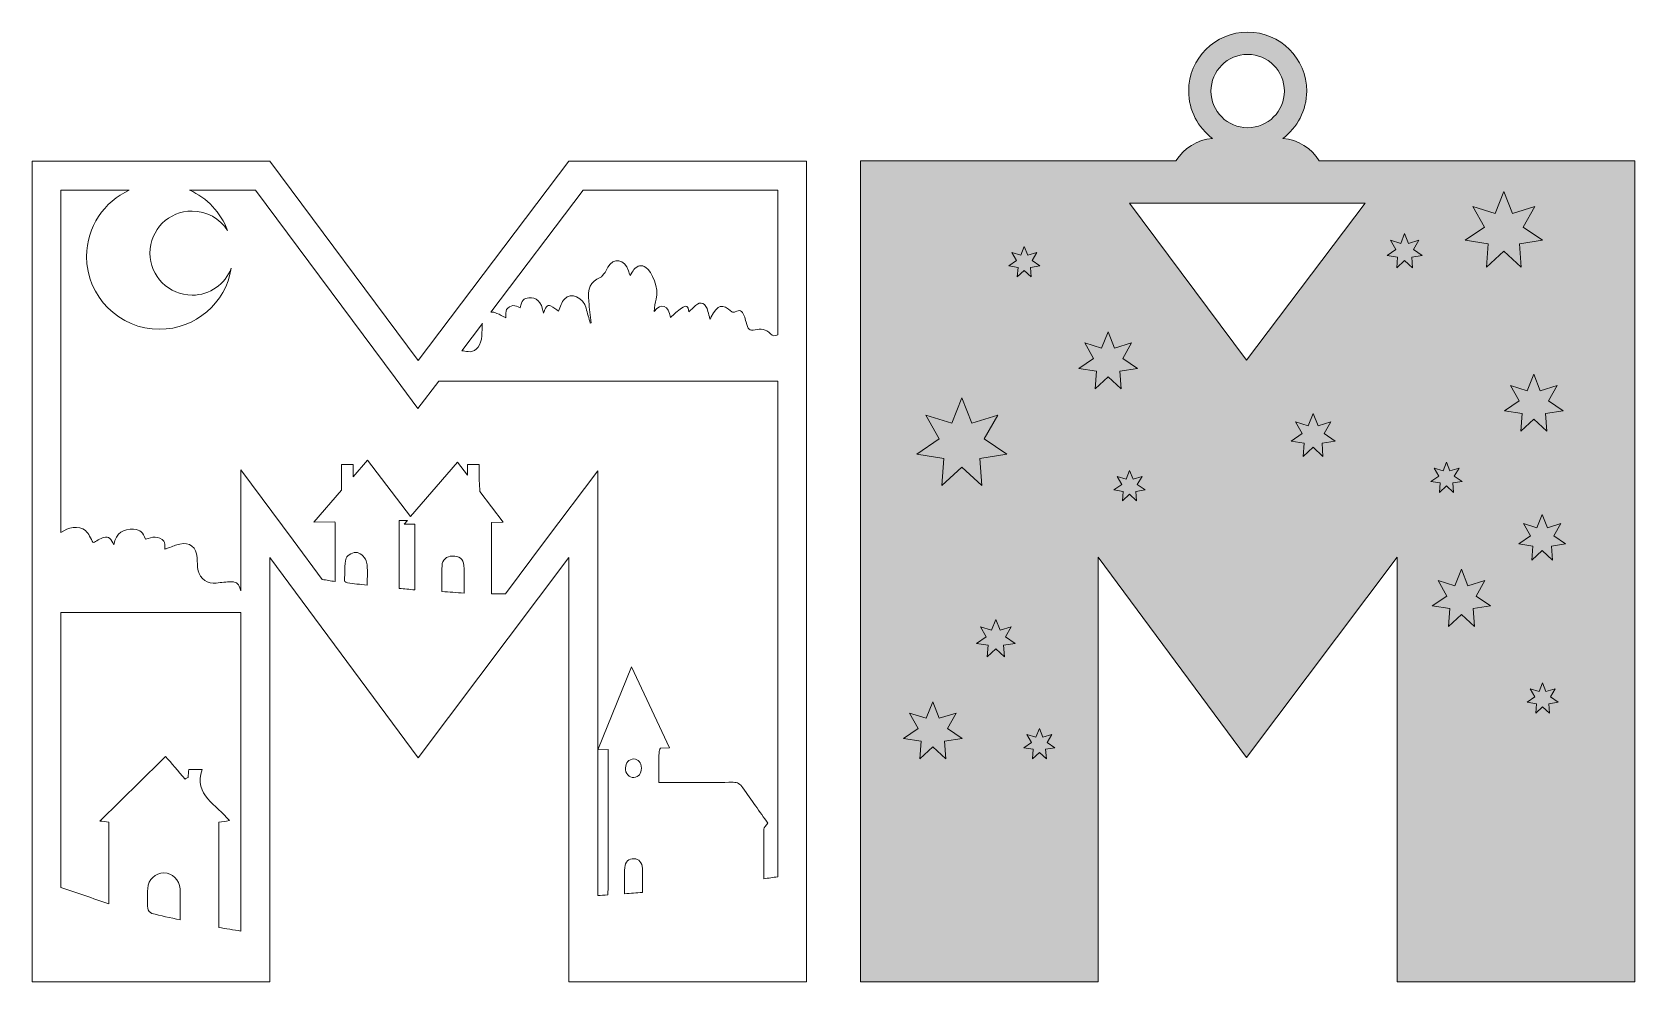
# Model space of a CAD drawing. Header units: millimetres. Extents: x 17 to 183, y -114 to -15.
import ezdxf

# ---------------------------------------------------------------- set-up
doc = ezdxf.new("R2010")
doc.units = ezdxf.units.MM
doc.header["$MEASUREMENT"] = 0
for name, color, linetype in [('engraving', 7, 'Continuous'), ('Layer 1', 7, 'Continuous'), ('Layer 2', 7, 'Continuous')]:
    doc.layers.add(name, color=color, linetype=linetype)

msp = doc.modelspace()

# ---------------------------------------------------------------- hatches: boundary and pattern name
at = {"layer": 'Layer 1'}
h = msp.add_hatch(color=2, dxfattribs=at)
h.dxf.hatch_style = 2
edge = h.paths.add_edge_path()
edge.add_spline(control_points=[(161.46, -28.45), (161.46, -28.45), (158.3, -28.45), (158.3, -28.45), (158.3, -28.45), (150.23, -28.45), (150.23, -28.45), (149.43, -27.14), (148.04, -26.23), (146.43, -26.11), (147.94, -25), (148.92, -23.21), (148.92, -21.2), (148.92, -17.82), (146.18, -15.08), (142.8, -15.08), (139.42, -15.08), (136.68, -17.82), (136.68, -21.2), (136.68, -23.21), (137.66, -25), (139.16, -26.11), (137.56, -26.23), (136.16, -27.14), (135.36, -28.45), (135.36, -28.45), (127.3, -28.45), (127.3, -28.45), (127.3, -28.45), (124.14, -28.45), (124.14, -28.45), (124.14, -28.45), (102.63, -28.45), (102.63, -28.45), (102.63, -28.45), (102.63, -113.6), (102.63, -113.6), (102.63, -113.6), (127.3, -113.6), (127.3, -113.6), (127.3, -113.6), (127.3, -69.56), (127.3, -69.56), (127.3, -69.56), (142.68, -90.34), (142.68, -90.34), (142.68, -90.34), (158.3, -69.56), (158.3, -69.56), (158.3, -69.56), (158.3, -113.6), (158.3, -113.6), (158.3, -113.6), (182.97, -113.6), (182.97, -113.6), (182.97, -113.6), (182.97, -28.45), (182.97, -28.45), (182.97, -28.45), (161.46, -28.45), (161.46, -28.45)], knot_values=[0, 0, 0, 0, 1, 1, 1, 2, 2, 2, 3, 3, 3, 4, 4, 4, 5, 5, 5, 6, 6, 6, 7, 7, 7, 8, 8, 8, 9, 9, 9, 10, 10, 10, 11, 11, 11, 12, 12, 12, 13, 13, 13, 14, 14, 14, 15, 15, 15, 16, 16, 16, 17, 17, 17, 18, 18, 18, 19, 19, 19, 20, 20, 20, 20], degree=3, periodic=1)
edge = h.paths.add_edge_path()
edge.add_spline(control_points=[(138.99, -21.2), (138.99, -19.1), (140.7, -17.39), (142.8, -17.39), (144.9, -17.39), (146.61, -19.1), (146.61, -21.2), (146.61, -23.3), (144.9, -25), (142.8, -25), (140.7, -25), (138.99, -23.3), (138.99, -21.2)], knot_values=[0, 0, 0, 0, 1, 1, 1, 2, 2, 2, 3, 3, 3, 4, 4, 4, 4], degree=3, periodic=1)
h.paths.add_polyline_path([(130.55, -32.82), (155, -32.82), (142.68, -49.12)])

# ---------------------------------------------------------------- linework, layer by layer
at = {"layer": 'engraving', "lineweight": 0}
for points in [[(169.36, -31.63), (170.26, -33.9), (172.59, -33.18), (171.37, -35.3), (173.39, -36.67), (170.98, -37.04), (171.15, -39.47), (169.36, -37.82), (167.57, -39.47), (167.75, -37.04), (165.34, -36.67), (167.35, -35.3), (166.14, -33.18), (168.47, -33.9), (169.36, -31.63)], [(159.08, -35.97), (159.49, -37), (160.55, -36.67), (160, -37.64), (160.91, -38.27), (159.82, -38.43), (159.9, -39.54), (159.08, -38.79), (158.26, -39.54), (158.34, -38.43), (157.25, -38.27), (158.16, -37.64), (157.61, -36.67), (158.67, -37), (159.08, -35.97)], [(119.63, -37.31), (119.99, -38.22), (120.93, -37.94), (120.44, -38.79), (121.25, -39.34), (120.28, -39.49), (120.35, -40.46), (119.63, -39.8), (118.91, -40.46), (118.99, -39.49), (118.02, -39.34), (118.83, -38.79), (118.34, -37.94), (119.27, -38.22), (119.63, -37.31)], [(128.33, -46.16), (129, -47.87), (130.76, -47.33), (129.85, -48.93), (131.36, -49.97), (129.55, -50.24), (129.68, -52.08), (128.33, -50.83), (126.98, -52.08), (127.11, -50.24), (125.3, -49.97), (126.81, -48.93), (125.9, -47.33), (127.65, -47.87), (128.33, -46.16)], [(172.48, -50.57), (173.15, -52.28), (174.91, -51.75), (173.99, -53.34), (175.51, -54.38), (173.69, -54.66), (173.83, -56.49), (172.48, -55.24), (171.13, -56.49), (171.26, -54.66), (169.44, -54.38), (170.96, -53.34), (170.05, -51.75), (171.8, -52.28), (172.48, -50.57)], [(113.15, -53.02), (114.19, -55.65), (116.89, -54.82), (115.48, -57.28), (117.82, -58.87), (115.02, -59.3), (115.23, -62.12), (113.15, -60.2), (111.07, -62.12), (111.28, -59.3), (108.48, -58.87), (110.82, -57.28), (109.41, -54.82), (112.11, -55.65), (113.15, -53.02)], [(149.59, -54.63), (150.1, -55.92), (151.42, -55.52), (150.73, -56.72), (151.88, -57.5), (150.51, -57.71), (150.61, -59.09), (149.59, -58.15), (148.57, -59.09), (148.67, -57.71), (147.3, -57.5), (148.44, -56.72), (147.75, -55.52), (149.08, -55.92), (149.59, -54.63)], [(163.42, -59.68), (163.78, -60.59), (164.72, -60.3), (164.23, -61.15), (165.04, -61.7), (164.07, -61.85), (164.14, -62.83), (163.42, -62.16), (162.7, -62.83), (162.77, -61.85), (161.81, -61.7), (162.61, -61.15), (162.13, -60.3), (163.06, -60.59), (163.42, -59.68)], [(130.55, -60.55), (130.91, -61.46), (131.84, -61.17), (131.35, -62.02), (132.16, -62.57), (131.19, -62.72), (131.27, -63.7), (130.55, -63.03), (129.83, -63.7), (129.9, -62.72), (128.93, -62.57), (129.74, -62.02), (129.25, -61.17), (130.19, -61.46), (130.55, -60.55)], [(173.34, -65.13), (173.88, -66.5), (175.29, -66.07), (174.55, -67.35), (175.77, -68.18), (174.31, -68.4), (174.42, -69.87), (173.34, -68.87), (172.26, -69.87), (172.36, -68.4), (170.91, -68.18), (172.12, -67.35), (171.39, -66.07), (172.8, -66.5), (173.34, -65.13)], [(164.97, -70.81), (165.65, -72.52), (167.4, -71.98), (166.49, -73.58), (168, -74.61), (166.19, -74.89), (166.32, -76.73), (164.97, -75.48), (163.62, -76.73), (163.75, -74.89), (161.94, -74.61), (163.45, -73.58), (162.54, -71.98), (164.3, -72.52), (164.97, -70.81)], [(116.68, -76), (117.12, -77.12), (118.28, -76.77), (117.68, -77.82), (118.68, -78.5), (117.48, -78.68), (117.57, -79.89), (116.68, -79.07), (115.79, -79.89), (115.88, -78.68), (114.68, -78.5), (115.68, -77.82), (115.08, -76.77), (116.24, -77.12), (116.68, -76)], [(173.39, -82.58), (173.74, -83.49), (174.68, -83.2), (174.19, -84.05), (175, -84.6), (174.03, -84.75), (174.1, -85.73), (173.39, -85.06), (172.67, -85.73), (172.74, -84.75), (171.77, -84.6), (172.58, -84.05), (172.09, -83.2), (173.03, -83.49), (173.39, -82.58)], [(110.14, -84.54), (110.82, -86.25), (112.58, -85.72), (111.66, -87.31), (113.18, -88.35), (111.36, -88.63), (111.49, -90.46), (110.14, -89.21), (108.79, -90.46), (108.93, -88.63), (107.11, -88.35), (108.63, -87.31), (107.71, -85.72), (109.47, -86.25), (110.14, -84.54)], [(121.2, -87.31), (121.56, -88.22), (122.49, -87.93), (122, -88.78), (122.81, -89.34), (121.84, -89.48), (121.92, -90.46), (121.2, -89.8), (120.48, -90.46), (120.55, -89.48), (119.58, -89.34), (120.39, -88.78), (119.9, -87.93), (120.84, -88.22), (121.2, -87.31)]]:
    msp.add_lwpolyline(points, dxfattribs=at)
at = {"layer": 'Layer 1', "lineweight": 0}
msp.add_lwpolyline([(130.55, -32.82), (155, -32.82), (142.68, -49.12), (130.55, -32.82)], dxfattribs=at)
for points, knots in [([(161.46, -28.45), (161.46, -28.45), (158.3, -28.45), (158.3, -28.45), (158.3, -28.45), (150.23, -28.45), (150.23, -28.45), (149.43, -27.14), (148.04, -26.23), (146.43, -26.11), (147.94, -25), (148.92, -23.21), (148.92, -21.2), (148.92, -17.82), (146.18, -15.08), (142.8, -15.08), (139.42, -15.08), (136.68, -17.82), (136.68, -21.2), (136.68, -23.21), (137.66, -25), (139.16, -26.11), (137.56, -26.23), (136.16, -27.14), (135.36, -28.45), (135.36, -28.45), (127.3, -28.45), (127.3, -28.45), (127.3, -28.45), (124.14, -28.45), (124.14, -28.45), (124.14, -28.45), (102.63, -28.45), (102.63, -28.45), (102.63, -28.45), (102.63, -113.6), (102.63, -113.6), (102.63, -113.6), (127.3, -113.6), (127.3, -113.6), (127.3, -113.6), (127.3, -69.56), (127.3, -69.56), (127.3, -69.56), (142.68, -90.34), (142.68, -90.34), (142.68, -90.34), (158.3, -69.56), (158.3, -69.56), (158.3, -69.56), (158.3, -113.6), (158.3, -113.6), (158.3, -113.6), (182.97, -113.6), (182.97, -113.6), (182.97, -113.6), (182.97, -28.45), (182.97, -28.45), (182.97, -28.45), (161.46, -28.45), (161.46, -28.45)], [0, 0, 0, 0, 1, 1, 1, 2, 2, 2, 3, 3, 3, 4, 4, 4, 5, 5, 5, 6, 6, 6, 7, 7, 7, 8, 8, 8, 9, 9, 9, 10, 10, 10, 11, 11, 11, 12, 12, 12, 13, 13, 13, 14, 14, 14, 15, 15, 15, 16, 16, 16, 17, 17, 17, 18, 18, 18, 19, 19, 19, 20, 20, 20, 20]), ([(138.99, -21.2), (138.99, -19.1), (140.7, -17.39), (142.8, -17.39), (144.9, -17.39), (146.61, -19.1), (146.61, -21.2), (146.61, -23.3), (144.9, -25), (142.8, -25), (140.7, -25), (138.99, -23.3), (138.99, -21.2)], [0, 0, 0, 0, 1, 1, 1, 2, 2, 2, 3, 3, 3, 4, 4, 4, 4])]:
    msp.add_open_spline(points, degree=3, knots=knots, dxfattribs=at)
at = {"layer": 'Layer 2', "lineweight": 0}
msp.add_lwpolyline([(72.39, -28.47), (56.77, -49.14), (41.39, -28.47), (16.72, -28.47), (16.72, -113.61), (41.39, -113.61), (41.39, -69.57), (56.77, -90.36), (72.39, -69.57), (72.39, -113.61), (97.06, -113.61), (97.06, -28.47), (72.39, -28.47)], dxfattribs=at)
for points, knots in [([(94.06, -102.71), (93.58, -102.77), (93.1, -102.84), (92.61, -102.91), (92.61, -101.14), (92.6, -99.46), (92.63, -97.78), (92.63, -97.58), (92.87, -97.39), (93.04, -97.14), (92.2, -95.96), (91.31, -94.74), (90.45, -93.48), (90.17, -93.07), (89.89, -92.9), (89.43, -92.9), (87.12, -92.93), (84.82, -92.92), (82.51, -92.92), (82.51, -92.92), (81.74, -92.92), (81.74, -92.92), (81.74, -91.8), (81.72, -90.8), (81.75, -89.81), (81.76, -89.65), (81.82, -89.5), (81.89, -89.35), (81.89, -89.35), (82.85, -89.33), (82.85, -89.33), (82.85, -89.33), (78.9, -80.91), (78.9, -80.91), (78.9, -80.91), (75.39, -89.54), (75.39, -89.54), (75.39, -89.54), (76.47, -89.51), (76.47, -89.51), (76.47, -89.61), (76.47, -89.72), (76.47, -89.83), (76.47, -94.52), (76.47, -99.21), (76.47, -103.89), (76.47, -104.12), (76.44, -104.35), (76.43, -104.58), (76.07, -104.61), (75.73, -104.63), (75.39, -104.66), (75.39, -104.66), (75.39, -89.54), (75.39, -89.54), (75.39, -89.54), (75.39, -60.59), (75.39, -60.59), (75.39, -60.59), (69.99, -67.77), (69.99, -67.77), (69.99, -67.77), (65.81, -73.34), (65.81, -73.34), (65.81, -73.34), (64.36, -73.34), (64.36, -73.34), (64.36, -73.34), (64.36, -65.95), (64.36, -65.95), (64.36, -65.95), (65.59, -65.93), (65.59, -65.93), (65.59, -65.93), (63.18, -62.74), (63.18, -62.74), (63.14, -62.37), (63.14, -61.99), (63.1, -61.62), (63.1, -61.62), (63.1, -59.95), (63.1, -59.95), (63.1, -59.95), (61.9, -59.95), (61.9, -59.95), (61.9, -59.95), (61.9, -61.06), (61.9, -61.06), (61.9, -61.06), (60.86, -59.68), (60.86, -59.68), (60.86, -59.68), (55.99, -65.34), (55.99, -65.34), (55.99, -65.34), (51.53, -59.47), (51.53, -59.47), (51.53, -59.47), (50.02, -61.22), (50.02, -61.22), (50.02, -61.22), (50.02, -59.95), (50.02, -59.95), (50.02, -59.95), (48.82, -59.95), (48.82, -59.95), (48.82, -59.95), (48.82, -62.61), (48.82, -62.61), (48.82, -62.61), (45.95, -65.92), (45.95, -65.92), (45.95, -65.92), (48.14, -65.88), (48.14, -65.88), (48.15, -65.92), (48.15, -65.97), (48.15, -66.01), (48.19, -67.68), (48.17, -69.34), (48.17, -71.01), (48.17, -71.33), (48.17, -71.66), (48.17, -72.08), (47.71, -72), (47.26, -71.93), (46.81, -71.86), (46.81, -71.86), (43.8, -67.79), (43.8, -67.79), (43.8, -67.79), (38.39, -60.48), (38.39, -60.48), (38.39, -60.48), (38.39, -73.03), (38.39, -73.03), (38.37, -73), (38.35, -72.97), (38.35, -72.95), (38.18, -72.35), (38.02, -72.12), (37.4, -72.11), (36.88, -72.1), (36.35, -72.18), (35.82, -72.24), (34.95, -72.35), (34.14, -71.82), (33.95, -70.95), (33.85, -70.51), (33.86, -70.04), (33.84, -69.58), (33.78, -68.51), (33.09, -67.96), (32.04, -68.19), (31.64, -68.27), (31.27, -68.45), (30.88, -68.59), (30.71, -68.65), (30.54, -68.7), (30.49, -68.72), (30.46, -68.42), (30.54, -68.04), (30.39, -67.88), (30.18, -67.65), (29.81, -67.49), (29.49, -67.46), (29.17, -67.43), (28.84, -67.6), (28.5, -67.68), (28.23, -66.96), (27.97, -66.7), (27.26, -66.66), (26.22, -66.6), (25.44, -66.99), (25.21, -68.26), (24.95, -67.71), (24.69, -67.32), (24.17, -67.5), (23.77, -67.65), (23.39, -67.88), (23.06, -68.04), (22.8, -67.62), (22.62, -67.08), (22.25, -66.79), (21.57, -66.24), (20.43, -66.42), (19.72, -67), (19.72, -67), (19.72, -31.47), (19.72, -31.47), (19.72, -31.47), (26.81, -31.47), (26.81, -31.47), (24.2, -32.66), (22.38, -35.29), (22.38, -38.35), (22.38, -42.52), (25.76, -45.91), (29.94, -45.91), (33.69, -45.91), (36.8, -43.17), (37.39, -39.58), (36.76, -41.21), (35.18, -42.37), (33.32, -42.37), (30.91, -42.37), (28.95, -40.42), (28.95, -38.01), (28.95, -35.59), (30.91, -33.64), (33.32, -33.64), (34.87, -33.64), (36.22, -34.44), (37, -35.66), (36.29, -33.79), (34.87, -32.29), (33.06, -31.47), (33.06, -31.47), (39.88, -31.47), (39.88, -31.47), (39.88, -31.47), (54.37, -50.93), (54.37, -50.93), (54.37, -50.93), (56.75, -54.14), (56.75, -54.14), (56.75, -54.14), (58.91, -51.28), (58.91, -51.28), (58.91, -51.28), (94.06, -51.28), (94.06, -51.28), (94.06, -51.28), (94.06, -102.71), (94.06, -102.71)], [0, 0, 0, 0, 1, 1, 1, 2, 2, 2, 3, 3, 3, 4, 4, 4, 5, 5, 5, 6, 6, 6, 7, 7, 7, 8, 8, 8, 9, 9, 9, 10, 10, 10, 11, 11, 11, 12, 12, 12, 13, 13, 13, 14, 14, 14, 15, 15, 15, 16, 16, 16, 17, 17, 17, 18, 18, 18, 19, 19, 19, 20, 20, 20, 21, 21, 21, 22, 22, 22, 23, 23, 23, 24, 24, 24, 25, 25, 25, 26, 26, 26, 27, 27, 27, 28, 28, 28, 29, 29, 29, 30, 30, 30, 31, 31, 31, 32, 32, 32, 33, 33, 33, 34, 34, 34, 35, 35, 35, 36, 36, 36, 37, 37, 37, 38, 38, 38, 39, 39, 39, 40, 40, 40, 41, 41, 41, 42, 42, 42, 43, 43, 43, 44, 44, 44, 45, 45, 45, 46, 46, 46, 47, 47, 47, 48, 48, 48, 49, 49, 49, 50, 50, 50, 51, 51, 51, 52, 52, 52, 53, 53, 53, 54, 54, 54, 55, 55, 55, 56, 56, 56, 57, 57, 57, 58, 58, 58, 59, 59, 59, 60, 60, 60, 61, 61, 61, 62, 62, 62, 63, 63, 63, 64, 64, 64, 65, 65, 65, 66, 66, 66, 67, 67, 67, 68, 68, 68, 69, 69, 69, 70, 70, 70, 71, 71, 71, 72, 72, 72, 73, 73, 73, 74, 74, 74, 75, 75, 75, 76, 76, 76, 77, 77, 77, 78, 78, 78, 78]), ([(94.06, -46.47), (93.78, -46.63), (93.54, -46.65), (93.31, -46.39), (92.82, -45.87), (92.29, -45.82), (91.71, -45.96), (91.1, -46.09), (90.96, -45.95), (90.77, -45.16), (90.71, -44.93), (90.66, -44.7), (90.57, -44.5), (90.34, -43.95), (90.08, -43.86), (89.65, -44.09), (89.55, -44.14), (89.38, -44.16), (89.3, -44.09), (88.29, -43.22), (87.84, -43.33), (87.16, -44.63), (87.13, -44.69), (87.1, -44.74), (87.03, -44.85), (86.95, -44.55), (86.88, -44.31), (86.82, -44.06), (86.62, -43.2), (86.06, -42.94), (85.52, -43.45), (85.29, -43.67), (85.07, -43.88), (84.85, -44.1), (84.75, -43.46), (84.59, -43.37), (84.08, -43.71), (83.68, -43.98), (83.32, -44.36), (82.94, -44.68), (82.74, -43.44), (82, -43.13), (81.23, -44.05), (81.31, -43.58), (81.34, -43.15), (81.45, -42.77), (81.8, -41.65), (80.99, -39.92), (80.38, -39.49), (79.94, -39.2), (79.52, -39.27), (79.15, -39.72), (79.02, -39.89), (78.9, -40.09), (78.74, -40.32), (78.69, -40.15), (78.64, -40), (78.59, -39.85), (78.17, -38.63), (77.06, -38.44), (76.43, -39.48), (76.33, -39.65), (76.26, -39.87), (76.15, -40.02), (75.99, -40.22), (75.82, -40.46), (75.63, -40.54), (74.65, -40.98), (74.31, -41.66), (74.46, -43.04), (74.53, -43.78), (74.62, -44.51), (74.71, -45.24), (74.68, -45.25), (74.65, -45.26), (74.61, -45.27), (74.47, -44.76), (74.33, -44.24), (74.19, -43.72), (73.9, -42.62), (72.6, -42.03), (71.93, -42.77), (71.65, -43.07), (71.52, -43.61), (71.33, -44.03), (71.09, -43.87), (70.81, -43.63), (70.51, -43.49), (70.13, -43.31), (69.95, -43.7), (69.75, -44.25), (69.58, -42.98), (69.01, -42.59), (68.24, -42.65), (67.72, -42.69), (67.53, -42.95), (67.33, -43.67), (67.08, -43.59), (66.84, -43.42), (66.6, -43.45), (66.37, -43.48), (66.1, -43.64), (65.94, -43.87), (65.83, -44.03), (65.89, -44.4), (65.86, -44.71), (65.83, -44.69), (65.7, -44.63), (65.58, -44.58), (65.29, -44.44), (65.02, -44.26), (64.72, -44.18), (64.57, -44.13), (64.44, -44.13), (64.31, -44.14), (64.31, -44.14), (73.89, -31.47), (73.89, -31.47), (73.89, -31.47), (94.06, -31.47), (94.06, -31.47), (94.06, -31.47), (94.06, -46.47), (94.06, -46.47)], [0, 0, 0, 0, 1, 1, 1, 2, 2, 2, 3, 3, 3, 4, 4, 4, 5, 5, 5, 6, 6, 6, 7, 7, 7, 8, 8, 8, 9, 9, 9, 10, 10, 10, 11, 11, 11, 12, 12, 12, 13, 13, 13, 14, 14, 14, 15, 15, 15, 16, 16, 16, 17, 17, 17, 18, 18, 18, 19, 19, 19, 20, 20, 20, 21, 21, 21, 22, 22, 22, 23, 23, 23, 24, 24, 24, 25, 25, 25, 26, 26, 26, 27, 27, 27, 28, 28, 28, 29, 29, 29, 30, 30, 30, 31, 31, 31, 32, 32, 32, 33, 33, 33, 34, 34, 34, 35, 35, 35, 36, 36, 36, 37, 37, 37, 38, 38, 38, 39, 39, 39, 40, 40, 40, 41, 41, 41, 41]), ([(63.43, -45.3), (63.42, -45.39), (63.4, -45.48), (63.4, -45.57), (63.38, -46.03), (63.39, -46.5), (63.32, -46.94), (63.18, -47.81), (62.59, -48.33), (61.94, -48.23), (61.72, -48.2), (61.51, -48.16), (61.29, -48.13), (61.29, -48.13), (63.43, -45.3), (63.43, -45.3)], [0, 0, 0, 0, 1, 1, 1, 2, 2, 2, 3, 3, 3, 4, 4, 4, 5, 5, 5, 5]), ([(56.41, -72.94), (55.85, -72.89), (55.35, -72.84), (54.79, -72.79), (54.79, -70.41), (54.77, -68.07), (54.81, -65.74), (54.81, -65.74), (55.65, -65.73), (55.65, -65.73), (55.65, -65.73), (55.3, -66.14), (55.3, -66.14), (55.3, -66.14), (56.41, -66.11), (56.41, -66.11), (56.41, -66.11), (56.41, -72.94), (56.41, -72.94)], [0, 0, 0, 0, 1, 1, 1, 2, 2, 2, 3, 3, 3, 4, 4, 4, 5, 5, 5, 6, 6, 6, 6]), ([(51.47, -72.45), (50.73, -72.37), (50.09, -72.31), (49.44, -72.22), (49.33, -72.21), (49.14, -72.07), (49.14, -72), (49.16, -71.2), (49.1, -70.38), (49.3, -69.64), (49.38, -69.34), (50.12, -68.98), (50.46, -69.07), (50.85, -69.16), (51.34, -69.66), (51.42, -70.07), (51.58, -70.8), (51.47, -71.59), (51.47, -72.45)], [0, 0, 0, 0, 1, 1, 1, 2, 2, 2, 3, 3, 3, 4, 4, 4, 5, 5, 5, 6, 6, 6, 6]), ([(61.53, -73.27), (60.73, -73.22), (60.02, -73.17), (59.23, -73.12), (59.23, -72.2), (59.19, -71.32), (59.24, -70.44), (59.27, -69.81), (59.72, -69.46), (60.32, -69.43), (60.98, -69.4), (61.46, -69.74), (61.51, -70.41), (61.57, -71.32), (61.53, -72.23), (61.53, -73.27)], [0, 0, 0, 0, 1, 1, 1, 2, 2, 2, 3, 3, 3, 4, 4, 4, 5, 5, 5, 5]), ([(38.39, -108.34), (37.61, -108.21), (36.84, -108.09), (36.08, -107.97), (36.08, -107.97), (36.08, -97.03), (36.08, -97.03), (36.46, -96.98), (36.8, -96.94), (37.19, -96.88), (35.89, -95.2), (33.45, -94.3), (34.36, -91.56), (34.36, -91.56), (32.99, -91.56), (32.99, -91.56), (32.95, -91.87), (32.93, -92.13), (32.9, -92.39), (32.8, -92.45), (32.7, -92.51), (32.61, -92.57), (31.88, -91.74), (31.15, -90.9), (30.57, -90.23), (28.25, -92.51), (25.99, -94.73), (23.76, -96.92), (24.03, -96.96), (24.36, -97), (24.7, -97.05), (24.7, -97.05), (24.7, -105.51), (24.7, -105.51), (23.02, -104.94), (21.37, -104.37), (19.72, -103.8), (19.72, -103.8), (19.72, -75.29), (19.72, -75.29), (19.72, -75.29), (38.39, -75.29), (38.39, -75.29), (38.39, -75.29), (38.39, -108.34), (38.39, -108.34)], [0, 0, 0, 0, 1, 1, 1, 2, 2, 2, 3, 3, 3, 4, 4, 4, 5, 5, 5, 6, 6, 6, 7, 7, 7, 8, 8, 8, 9, 9, 9, 10, 10, 10, 11, 11, 11, 12, 12, 12, 13, 13, 13, 14, 14, 14, 15, 15, 15, 15]), ([(78.26, -91.42), (78.31, -90.86), (78.59, -90.51), (79.14, -90.48), (79.61, -90.53), (79.91, -90.84), (79.92, -91.43), (79.93, -92.02), (79.63, -92.35), (79.13, -92.41), (78.68, -92.46), (78.22, -91.94), (78.26, -91.42)], [0, 0, 0, 0, 1, 1, 1, 2, 2, 2, 3, 3, 3, 4, 4, 4, 4]), ([(80.03, -104.33), (79.4, -104.38), (78.82, -104.42), (78.18, -104.47), (78.18, -103.5), (78.13, -102.62), (78.19, -101.74), (78.24, -101.15), (78.62, -100.8), (79.14, -100.83), (79.66, -100.85), (80, -101.22), (80.03, -101.83), (80.06, -102.64), (80.03, -103.45), (80.03, -104.33)], [0, 0, 0, 0, 1, 1, 1, 2, 2, 2, 3, 3, 3, 4, 4, 4, 5, 5, 5, 5]), ([(32.09, -107.18), (31.03, -106.94), (30.08, -106.75), (29.14, -106.5), (28.96, -106.45), (28.73, -106.18), (28.72, -105.99), (28.67, -105.31), (28.67, -104.62), (28.72, -103.93), (28.78, -102.99), (29.52, -102.3), (30.4, -102.31), (31.28, -102.32), (32, -103.01), (32.08, -103.94), (32.1, -104.11), (32.09, -104.28), (32.09, -104.45), (32.09, -105.31), (32.09, -106.16), (32.09, -107.18)], [0, 0, 0, 0, 1, 1, 1, 2, 2, 2, 3, 3, 3, 4, 4, 4, 5, 5, 5, 6, 6, 6, 7, 7, 7, 7])]:
    msp.add_open_spline(points, degree=3, knots=knots, dxfattribs=at)

doc.saveas('drawing.dxf')
